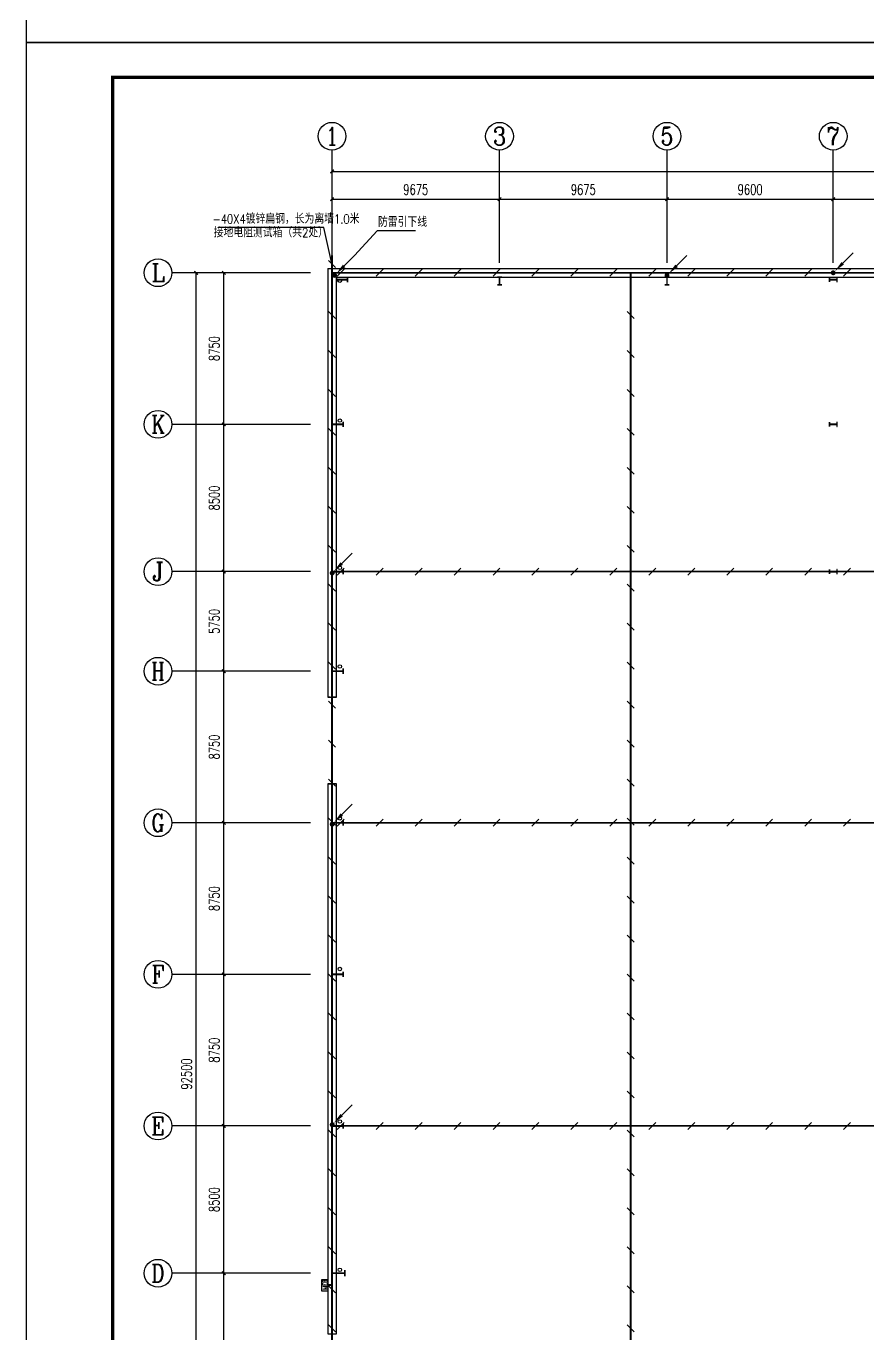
# Model space of a CAD drawing. Extents: x 69728788 to 150676229, y 20327566 to 43663798.
# Drawn here: x 75430225 to 75478841, y 20371829 to 20447316 of the extents above; entities that cross this region are included whole.
import ezdxf
from ezdxf.enums import TextEntityAlignment as Align

# ---------------------------------------------------------------- set-up
doc = ezdxf.new("R2010")
doc.units = 0
doc.header["$LTSCALE"] = 1000
doc.header["$MEASUREMENT"] = 0
doc.linetypes.add('CENTER2', pattern=[1.125, 0.75, -0.125, 0.125, -0.125])
doc.linetypes.add('DASH', pattern=[0.35, 0.25, -0.1])
doc.layers.get('0').update_dxf_attribs({"linetype": 'CONTINUOUS'})
doc.layers.get('DEFPOINTS').update_dxf_attribs({"linetype": 'CONTINUOUS'})
for name, color, linetype in [('AXIS', 3, 'CONTINUOUS'), ('AXIS_TEXT', 7, 'CONTINUOUS'), ('DIM-照明', 3, 'CONTINUOUS'), ('DIM-箱柜', 3, 'CONTINUOUS'), ('EQUIP', 3, 'CONTINUOUS'), ('LWIRE', 4, 'CONTINUOUS'), ('PUB_TITLE', 4, 'CONTINUOUS'), ('SHTLN', 4, 'CONTINUOUS'), ('WALL', 6, 'CONTINUOUS'), ('WINDOW', 4, 'CONTINUOUS'), ('WIRE-接地', 4, 'CONTINUOUS'), ('钢柱', 3, 'CONTINUOUS'), ('雨水管', 4, 'CONTINUOUS')]:
    doc.layers.add(name, color=color, linetype=linetype)
doc.styles.add('_TCH_AXIS', font='COMPLEX', dxfattribs={"bigfont": 'GBCBIG'})
doc.styles.add('_TCH_DIM_T3', font='SIMPLEX', dxfattribs={"width": 0.705882, "bigfont": 'GBCBIG'})
doc.styles.add('_TEL_DIM', font='SIMPLEX', dxfattribs={"width": 0.8, "height": 3.5, "bigfont": 'HZTXT'})
doc.styles.add('COMPLEX', font='COMPLEX')
doc.dimstyles.new('_TCH_ARCH&&200', dxfattribs={"dimtxt": 595, "dimasz": 200, "dimexe": 500, "dimexo": 600, "dimgap": 252.5, "dimtad": 1, "dimdec": 0, "dimzin": 0, "dimdsep": 46, "dimtxsty": '_TCH_DIM_T3', "dimblk": 'ARCHTICK', "dimcen": 0.09, "dimclrt": 7, "dimazin": 2, "dimtfac": 1, "dimtdec": 0, "dimtix": 1, "dimtmove": 2, "dimatfit": 3, "dimfxl": 1, "dimtolj": 1, "dimtzin": 0, "dimarcsym": 0})

# ---------------------------------------------------------------- blocks, each defined once
blk = doc.blocks.new('ysg')
at = {"layer": '雨水管'}
for centre in [(75237277, 20670219), (75237277, 20662147), (75237277, 20653650), (75237277, 20647950), (75237277, 20639188), (75237277, 20630492), (75237277, 20621690), (75237277, 20613125)]:
    blk.add_circle(centre, 100, dxfattribs=at)
blk = doc.blocks.new('$TelecSys$00000008')
blk.add_line((0.4, 0.4), (-0.4, -0.4))
blk = doc.blocks.new('$TelecSys$00000078')
for p, q in [((1.15, 1.15), (0.55, 0.55)), ((0.104, 0.104), (0.104, 0.104)), ((-0.104, -0.104), (-0.104, -0.104))]:
    blk.add_line(p, q)
at = {"const_width": 0.142}
blk.add_lwpolyline([(-0.071, 0, 1), (0.071, 0, 1)], format="xyb", close=True, dxfattribs=at)
blk.add_solid([(0.62, 0.48), (0.48, 0.62), (0.1, 0.1)])
at = {"width": 0.8, "flags": 9}
blk.add_attdef('A', (0, 0), '', height=0.00002, dxfattribs=at)
blk = doc.blocks.new('_ArchTick')
at = {"color": 0, "linetype": 'ByBlock', "const_width": 0.4}
blk.add_lwpolyline([(-0.5, -0.5), (0.5, 0.5)], dxfattribs=at)
blk = doc.blocks.new('*D138')
at = {"layer": 'AXIS', "color": 0, "lineweight": -2, "transparency": 16777216}
for p, q in [((75446041, 20375329), (75441141, 20375329)), ((75441641, 20363329), (75441641, 20375329)), ((75446041, 20363329), (75441141, 20363329))]:
    blk.add_line(p, q, dxfattribs=at)
at = {"layer": 'DEFPOINTS', "color": 0, "transparency": 16777216}
for p in [(75441641, 20375329), (75446641, 20375329), (75446641, 20363329)]:
    blk.add_point(p, dxfattribs=at)
at = {"layer": 'AXIS', "color": 0, "lineweight": -2, "transparency": 16777216, "xscale": 200, "yscale": 200, "zscale": 200}
for p, rotation in [((75441641, 20375329), 90), ((75441641, 20363329), 270)]:
    blk.add_blockref('_ArchTick', p, dxfattribs=dict(at, rotation=rotation))
at = {"layer": 'AXIS', "color": 7, "transparency": 16777216, "insert": (75441091, 20369329), "char_height": 595, "attachment_point": 5, "rotation": 90, "style": '_TCH_DIM_T3'}
blk.add_mtext('\\A1;12000', dxfattribs=at)
blk = doc.blocks.new('*D139')
at = {"layer": 'AXIS', "color": 0, "lineweight": -2, "transparency": 16777216}
for p, q in [((75446041, 20383829), (75441141, 20383829)), ((75441641, 20375329), (75441641, 20383829)), ((75446041, 20375329), (75441141, 20375329))]:
    blk.add_line(p, q, dxfattribs=at)
at = {"layer": 'DEFPOINTS', "color": 0, "transparency": 16777216}
for p in [(75441641, 20383829), (75446641, 20383829), (75446641, 20375329)]:
    blk.add_point(p, dxfattribs=at)
at = {"layer": 'AXIS', "color": 0, "lineweight": -2, "transparency": 16777216, "xscale": 200, "yscale": 200, "zscale": 200}
for p, rotation in [((75441641, 20383829), 90), ((75441641, 20375329), 270)]:
    blk.add_blockref('_ArchTick', p, dxfattribs=dict(at, rotation=rotation))
at = {"layer": 'AXIS', "color": 7, "transparency": 16777216, "insert": (75441091, 20379579), "char_height": 595, "attachment_point": 5, "rotation": 90, "style": '_TCH_DIM_T3'}
blk.add_mtext('\\A1;8500', dxfattribs=at)
blk = doc.blocks.new('*D140')
at = {"layer": 'AXIS', "color": 0, "lineweight": -2, "transparency": 16777216}
for p, q in [((75446041, 20392579), (75441141, 20392579)), ((75441641, 20383829), (75441641, 20392579)), ((75446041, 20383829), (75441141, 20383829))]:
    blk.add_line(p, q, dxfattribs=at)
at = {"layer": 'DEFPOINTS', "color": 0, "transparency": 16777216}
for p in [(75441641, 20392579), (75446641, 20392579), (75446641, 20383829)]:
    blk.add_point(p, dxfattribs=at)
at = {"layer": 'AXIS', "color": 0, "lineweight": -2, "transparency": 16777216, "xscale": 200, "yscale": 200, "zscale": 200}
for p, rotation in [((75441641, 20392579), 90), ((75441641, 20383829), 270)]:
    blk.add_blockref('_ArchTick', p, dxfattribs=dict(at, rotation=rotation))
at = {"layer": 'AXIS', "color": 7, "transparency": 16777216, "insert": (75441091, 20388204), "char_height": 595, "attachment_point": 5, "rotation": 90, "style": '_TCH_DIM_T3'}
blk.add_mtext('\\A1;8750', dxfattribs=at)
blk = doc.blocks.new('*D141')
at = {"layer": 'AXIS', "color": 0, "lineweight": -2, "transparency": 16777216}
for p, q in [((75446041, 20401329), (75441141, 20401329)), ((75441641, 20392579), (75441641, 20401329)), ((75446041, 20392579), (75441141, 20392579))]:
    blk.add_line(p, q, dxfattribs=at)
at = {"layer": 'DEFPOINTS', "color": 0, "transparency": 16777216}
for p in [(75441641, 20401329), (75446641, 20401329), (75446641, 20392579)]:
    blk.add_point(p, dxfattribs=at)
at = {"layer": 'AXIS', "color": 0, "lineweight": -2, "transparency": 16777216, "xscale": 200, "yscale": 200, "zscale": 200}
for p, rotation in [((75441641, 20401329), 90), ((75441641, 20392579), 270)]:
    blk.add_blockref('_ArchTick', p, dxfattribs=dict(at, rotation=rotation))
at = {"layer": 'AXIS', "color": 7, "transparency": 16777216, "insert": (75441091, 20396954), "char_height": 595, "attachment_point": 5, "rotation": 90, "style": '_TCH_DIM_T3'}
blk.add_mtext('\\A1;8750', dxfattribs=at)
blk = doc.blocks.new('*D142')
at = {"layer": 'AXIS', "color": 0, "lineweight": -2, "transparency": 16777216}
for p, q in [((75446041, 20410079), (75441141, 20410079)), ((75441641, 20401329), (75441641, 20410079)), ((75446041, 20401329), (75441141, 20401329))]:
    blk.add_line(p, q, dxfattribs=at)
at = {"layer": 'DEFPOINTS', "color": 0, "transparency": 16777216}
for p in [(75441641, 20410079), (75446641, 20410079), (75446641, 20401329)]:
    blk.add_point(p, dxfattribs=at)
at = {"layer": 'AXIS', "color": 0, "lineweight": -2, "transparency": 16777216, "xscale": 200, "yscale": 200, "zscale": 200}
for p, rotation in [((75441641, 20410079), 90), ((75441641, 20401329), 270)]:
    blk.add_blockref('_ArchTick', p, dxfattribs=dict(at, rotation=rotation))
at = {"layer": 'AXIS', "color": 7, "transparency": 16777216, "insert": (75441091, 20405704), "char_height": 595, "attachment_point": 5, "rotation": 90, "style": '_TCH_DIM_T3'}
blk.add_mtext('\\A1;8750', dxfattribs=at)
blk = doc.blocks.new('*D143')
at = {"layer": 'AXIS', "color": 0, "lineweight": -2, "transparency": 16777216}
for p, q in [((75446041, 20415829), (75441141, 20415829)), ((75441641, 20410079), (75441641, 20415829)), ((75446041, 20410079), (75441141, 20410079))]:
    blk.add_line(p, q, dxfattribs=at)
at = {"layer": 'DEFPOINTS', "color": 0, "transparency": 16777216}
for p in [(75441641, 20415829), (75446641, 20415829), (75446641, 20410079)]:
    blk.add_point(p, dxfattribs=at)
at = {"layer": 'AXIS', "color": 0, "lineweight": -2, "transparency": 16777216, "xscale": 200, "yscale": 200, "zscale": 200}
for p, rotation in [((75441641, 20415829), 90), ((75441641, 20410079), 270)]:
    blk.add_blockref('_ArchTick', p, dxfattribs=dict(at, rotation=rotation))
at = {"layer": 'AXIS', "color": 7, "transparency": 16777216, "insert": (75441091, 20412954), "char_height": 595, "attachment_point": 5, "rotation": 90, "style": '_TCH_DIM_T3'}
blk.add_mtext('\\A1;5750', dxfattribs=at)
blk = doc.blocks.new('*D144')
at = {"layer": 'AXIS', "color": 0, "lineweight": -2, "transparency": 16777216}
for p, q in [((75446041, 20424329), (75441141, 20424329)), ((75441641, 20415829), (75441641, 20424329)), ((75446041, 20415829), (75441141, 20415829))]:
    blk.add_line(p, q, dxfattribs=at)
at = {"layer": 'DEFPOINTS', "color": 0, "transparency": 16777216}
for p in [(75441641, 20424329), (75446641, 20424329), (75446641, 20415829)]:
    blk.add_point(p, dxfattribs=at)
at = {"layer": 'AXIS', "color": 0, "lineweight": -2, "transparency": 16777216, "xscale": 200, "yscale": 200, "zscale": 200}
for p, rotation in [((75441641, 20424329), 90), ((75441641, 20415829), 270)]:
    blk.add_blockref('_ArchTick', p, dxfattribs=dict(at, rotation=rotation))
at = {"layer": 'AXIS', "color": 7, "transparency": 16777216, "insert": (75441091, 20420079), "char_height": 595, "attachment_point": 5, "rotation": 90, "style": '_TCH_DIM_T3'}
blk.add_mtext('\\A1;8500', dxfattribs=at)
blk = doc.blocks.new('*D145')
at = {"layer": 'AXIS', "color": 0, "lineweight": -2, "transparency": 16777216}
for p, q in [((75446041, 20433079), (75441141, 20433079)), ((75441641, 20424329), (75441641, 20433079)), ((75446041, 20424329), (75441141, 20424329))]:
    blk.add_line(p, q, dxfattribs=at)
at = {"layer": 'DEFPOINTS', "color": 0, "transparency": 16777216}
for p in [(75441641, 20433079), (75446641, 20433079), (75446641, 20424329)]:
    blk.add_point(p, dxfattribs=at)
at = {"layer": 'AXIS', "color": 0, "lineweight": -2, "transparency": 16777216, "xscale": 200, "yscale": 200, "zscale": 200}
for p, rotation in [((75441641, 20433079), 90), ((75441641, 20424329), 270)]:
    blk.add_blockref('_ArchTick', p, dxfattribs=dict(at, rotation=rotation))
at = {"layer": 'AXIS', "color": 7, "transparency": 16777216, "insert": (75441091, 20428704), "char_height": 595, "attachment_point": 5, "rotation": 90, "style": '_TCH_DIM_T3'}
blk.add_mtext('\\A1;8750', dxfattribs=at)
blk = doc.blocks.new('*D146')
at = {"layer": 'AXIS', "color": 0, "lineweight": -2, "transparency": 16777216}
for p, q in [((75446041, 20433079), (75439541, 20433079)), ((75440041, 20340579), (75440041, 20433079)), ((75446041, 20340579), (75439541, 20340579))]:
    blk.add_line(p, q, dxfattribs=at)
at = {"layer": 'DEFPOINTS', "color": 0, "transparency": 16777216}
for p in [(75440041, 20433079), (75446641, 20433079), (75446641, 20340579)]:
    blk.add_point(p, dxfattribs=at)
at = {"layer": 'AXIS', "color": 0, "lineweight": -2, "transparency": 16777216, "xscale": 200, "yscale": 200, "zscale": 200}
for p, rotation in [((75440041, 20433079), 90), ((75440041, 20340579), 270)]:
    blk.add_blockref('_ArchTick', p, dxfattribs=dict(at, rotation=rotation))
at = {"layer": 'AXIS', "color": 7, "transparency": 16777216, "insert": (75439491, 20386829), "char_height": 595, "attachment_point": 5, "rotation": 90, "style": '_TCH_DIM_T3'}
blk.add_mtext('\\A1;92500', dxfattribs=at)
blk = doc.blocks.new('*D147')
at = {"layer": 'AXIS', "color": 0, "lineweight": -2, "transparency": 16777216}
for p, q in [((75447891, 20434429), (75447891, 20437829)), ((75447891, 20437329), (75457566, 20437329)), ((75457566, 20434429), (75457566, 20437829))]:
    blk.add_line(p, q, dxfattribs=at)
at = {"layer": 'DEFPOINTS', "color": 0, "transparency": 16777216}
for p in [(75457566, 20437329), (75447891, 20433829), (75457566, 20433829)]:
    blk.add_point(p, dxfattribs=at)
at = {"layer": 'AXIS', "color": 0, "lineweight": -2, "transparency": 16777216, "xscale": 200, "yscale": 200, "zscale": 200, "rotation": 180}
blk.add_blockref('_ArchTick', (75447891, 20437329), dxfattribs=at)
at = {"layer": 'AXIS', "color": 0, "lineweight": -2, "transparency": 16777216, "xscale": 200, "yscale": 200, "zscale": 200}
blk.add_blockref('_ArchTick', (75457566, 20437329), dxfattribs=at)
at = {"layer": 'AXIS', "color": 7, "transparency": 16777216, "insert": (75452729, 20437879), "char_height": 595, "attachment_point": 5, "style": '_TCH_DIM_T3'}
blk.add_mtext('\\A1;9675', dxfattribs=at)
blk = doc.blocks.new('*D148')
at = {"layer": 'AXIS', "color": 0, "lineweight": -2, "transparency": 16777216}
for p, q in [((75457566, 20434429), (75457566, 20437829)), ((75457566, 20437329), (75467241, 20437329)), ((75467241, 20434429), (75467241, 20437829))]:
    blk.add_line(p, q, dxfattribs=at)
at = {"layer": 'DEFPOINTS', "color": 0, "transparency": 16777216}
for p in [(75467241, 20437329), (75457566, 20433829), (75467241, 20433829)]:
    blk.add_point(p, dxfattribs=at)
at = {"layer": 'AXIS', "color": 0, "lineweight": -2, "transparency": 16777216, "xscale": 200, "yscale": 200, "zscale": 200, "rotation": 180}
blk.add_blockref('_ArchTick', (75457566, 20437329), dxfattribs=at)
at = {"layer": 'AXIS', "color": 0, "lineweight": -2, "transparency": 16777216, "xscale": 200, "yscale": 200, "zscale": 200}
blk.add_blockref('_ArchTick', (75467241, 20437329), dxfattribs=at)
at = {"layer": 'AXIS', "color": 7, "transparency": 16777216, "insert": (75462404, 20437879), "char_height": 595, "attachment_point": 5, "style": '_TCH_DIM_T3'}
blk.add_mtext('\\A1;9675', dxfattribs=at)
blk = doc.blocks.new('*D149')
at = {"layer": 'AXIS', "color": 0, "lineweight": -2, "transparency": 16777216}
for p, q in [((75467241, 20434429), (75467241, 20437829)), ((75467241, 20437329), (75476841, 20437329)), ((75476841, 20434429), (75476841, 20437829))]:
    blk.add_line(p, q, dxfattribs=at)
at = {"layer": 'DEFPOINTS', "color": 0, "transparency": 16777216}
for p in [(75476841, 20437329), (75467241, 20433829), (75476841, 20433829)]:
    blk.add_point(p, dxfattribs=at)
at = {"layer": 'AXIS', "color": 0, "lineweight": -2, "transparency": 16777216, "xscale": 200, "yscale": 200, "zscale": 200, "rotation": 180}
blk.add_blockref('_ArchTick', (75467241, 20437329), dxfattribs=at)
at = {"layer": 'AXIS', "color": 0, "lineweight": -2, "transparency": 16777216, "xscale": 200, "yscale": 200, "zscale": 200}
blk.add_blockref('_ArchTick', (75476841, 20437329), dxfattribs=at)
at = {"layer": 'AXIS', "color": 7, "transparency": 16777216, "insert": (75472041, 20437879), "char_height": 595, "attachment_point": 5, "style": '_TCH_DIM_T3'}
blk.add_mtext('\\A1;9600', dxfattribs=at)
blk = doc.blocks.new('*D150')
at = {"layer": 'AXIS', "color": 0, "lineweight": -2, "transparency": 16777216}
for p, q in [((75476841, 20434429), (75476841, 20437829)), ((75476841, 20437329), (75490541, 20437329)), ((75490541, 20434429), (75490541, 20437829))]:
    blk.add_line(p, q, dxfattribs=at)
at = {"layer": 'DEFPOINTS', "color": 0, "transparency": 16777216}
for p in [(75490541, 20437329), (75476841, 20433829), (75490541, 20433829)]:
    blk.add_point(p, dxfattribs=at)
at = {"layer": 'AXIS', "color": 0, "lineweight": -2, "transparency": 16777216, "xscale": 200, "yscale": 200, "zscale": 200, "rotation": 180}
blk.add_blockref('_ArchTick', (75476841, 20437329), dxfattribs=at)
at = {"layer": 'AXIS', "color": 0, "lineweight": -2, "transparency": 16777216, "xscale": 200, "yscale": 200, "zscale": 200}
blk.add_blockref('_ArchTick', (75490541, 20437329), dxfattribs=at)
at = {"layer": 'AXIS', "color": 7, "transparency": 16777216, "insert": (75483691, 20437879), "char_height": 595, "attachment_point": 5, "style": '_TCH_DIM_T3'}
blk.add_mtext('\\A1;13700', dxfattribs=at)
blk = doc.blocks.new('*D159')
at = {"layer": 'AXIS', "color": 0, "lineweight": -2, "transparency": 16777216}
for p, q in [((75447891, 20434429), (75447891, 20439429)), ((75447891, 20438929), (75553991, 20438929)), ((75553991, 20434429), (75553991, 20439429))]:
    blk.add_line(p, q, dxfattribs=at)
at = {"layer": 'DEFPOINTS', "color": 0, "transparency": 16777216}
for p in [(75553991, 20438929), (75447891, 20433829), (75553991, 20433829)]:
    blk.add_point(p, dxfattribs=at)
at = {"layer": 'AXIS', "color": 0, "lineweight": -2, "transparency": 16777216, "xscale": 200, "yscale": 200, "zscale": 200, "rotation": 180}
blk.add_blockref('_ArchTick', (75447891, 20438929), dxfattribs=at)
at = {"layer": 'AXIS', "color": 0, "lineweight": -2, "transparency": 16777216, "xscale": 200, "yscale": 200, "zscale": 200}
blk.add_blockref('_ArchTick', (75553991, 20438929), dxfattribs=at)
at = {"layer": 'AXIS', "color": 7, "transparency": 16777216, "insert": (75500941, 20439479), "char_height": 595, "attachment_point": 5, "style": '_TCH_DIM_T3'}
blk.add_mtext('\\A1;106100', dxfattribs=at)
blk = doc.blocks.new('_AXISO')
blk.add_circle((0, 0), 0.5)
at = {"layer": 'AXIS_TEXT', "style": 'COMPLEX', "width": 1.041667}
blk.add_attdef('A', text='', height=0.56, dxfattribs=at).set_placement((-0.25, -0.28), (0.25, -0.28), align=Align.FIT)

msp = doc.modelspace()

# ---------------------------------------------------------------- linework, layer by layer
at = {"layer": 'AXIS'}
for p, q in [((75447891.2, 20433662.3), (75447891.2, 20440162.3)), ((75457566.2, 20433662.3), (75457566.2, 20440162.3)), ((75467241.2, 20433662.3), (75467241.2, 20440162.3)), ((75476840.8, 20433662.3), (75476840.8, 20440162.3)), ((75446641.2, 20433079.3), (75438641.2, 20433079.3)), ((75446641.2, 20424329.3), (75438641.2, 20424329.3)), ((75446641.2, 20415829.3), (75438641.2, 20415829.3)), ((75446641.2, 20410079.3), (75438641.2, 20410079.3)), ((75446641.2, 20401329.3), (75438641.2, 20401329.3)), ((75446641.2, 20392579.3), (75438641.2, 20392579.3)), ((75446641.2, 20383829.3), (75438641.2, 20383829.3)), ((75446641.2, 20375329.3), (75438641.2, 20375329.3))]:
    msp.add_line(p, q, dxfattribs=at)
at = {"layer": 'DIM-照明'}
for p, q in [((75447880.3, 20433615.5), (75447421.2, 20435694.5)), ((75449190.2, 20434079.3), (75450497.2, 20435509.8)), ((75452716.3, 20435509.8), (75450497.2, 20435509.8))]:
    msp.add_line(p, q, dxfattribs=at)
at = {"layer": 'DIM-箱柜', "color": 7}
msp.add_line((75447421.2, 20435694.5), (75441322.4, 20435694.5), dxfattribs=at)
at = {"layer": 'EQUIP', "ltscale": 1200}
msp.add_lwpolyline([(75447309.5, 20374302), (75447309.5, 20374975.4), (75447641.2, 20374975.4), (75447641.2, 20374302)], close=True, dxfattribs=at)
at = {"layer": 'PUB_TITLE'}
for points in [[(75430225.1, 20446366.1), (75598425.1, 20446366.1), (75598425.1, 20565166.1), (75430225.1, 20565166.1)], [(75430225.1, 20327566.1), (75598425.1, 20327566.1), (75598425.1, 20446366.1), (75430225.1, 20446366.1)]]:
    msp.add_lwpolyline(points, close=True, dxfattribs=at)
at = {"layer": 'PUB_TITLE', "const_width": 200}
msp.add_lwpolyline([(75435225.1, 20329566.1), (75596425.1, 20329566.1), (75596425.1, 20444366.1), (75435225.1, 20444366.1)], close=True, dxfattribs=at)
at = {"layer": 'WALL'}
for p, q in [((75447641.2, 20433329.3), (75447641.2, 20408579.3)), ((75447641.2, 20433329.3), (75521141.2, 20433329.3)), ((75448141.2, 20408579.3), (75448141.2, 20432829.3)), ((75448141.2, 20432829.3), (75520641.2, 20432829.3)), ((75447641.2, 20408579.3), (75448141.2, 20408579.3)), ((75448141.2, 20403579.3), (75447641.2, 20403579.3)), ((75447641.2, 20403579.3), (75447641.2, 20371829.3)), ((75448141.2, 20371829.3), (75448141.2, 20403579.3)), ((75447641.2, 20371829.3), (75448141.2, 20371829.3))]:
    msp.add_line(p, q, dxfattribs=at)
at = {"layer": 'WINDOW', "linetype": 'DASH'}
for p, q in [((75448141.2, 20408579.3), (75447641.2, 20408579.3)), ((75447641.2, 20403579.3), (75448141.2, 20403579.3))]:
    msp.add_line(p, q, dxfattribs=at)
at = {"layer": 'WIRE-接地', "linetype": 'CENTER2', "const_width": 100}
for points in [[(75447891.2, 20433079.3), (75447891.2, 20434079.3)], [(75447891.2, 20433079.3), (75447891.2, 20340463), (75554109.9, 20340463), (75554109.9, 20375634.9), (75520891.2, 20375634.9), (75520891.2, 20433079.3), (75447891.2, 20433079.3)], [(75465141.2, 20340463), (75465141.2, 20433079.3)], [(75520891.2, 20415829.3), (75447891.2, 20415829.3)], [(75447891.2, 20401333.3), (75520891.2, 20401329.3)], [(75520891.2, 20383829.3), (75447891.2, 20383829.3)], [(75447639.9, 20374647.4), (75447891.2, 20374647.4)]]:
    msp.add_lwpolyline(points, dxfattribs=at)
at = {"layer": '钢柱'}
for points in [[(75448141.2, 20432829.3), (75448141.2, 20432529.3), (75448153.2, 20432529.3), (75448153.2, 20432675.3), (75448779.2, 20432675.3), (75448779.2, 20432529.3), (75448791.2, 20432529.3), (75448791.2, 20432829.3), (75448779.2, 20432829.3), (75448779.2, 20432683.3), (75448153.2, 20432683.3), (75448153.2, 20432829.3)], [(75457441.2, 20432379.3), (75457691.2, 20432379.3), (75457691.2, 20432391.3), (75457570.2, 20432391.3), (75457570.2, 20432817.3), (75457691.2, 20432817.3), (75457691.2, 20432829.3), (75457441.2, 20432829.3), (75457441.2, 20432817.3), (75457562.2, 20432817.3), (75457562.2, 20432391.3), (75457441.2, 20432391.3)], [(75467116.2, 20432379.3), (75467366.2, 20432379.3), (75467366.2, 20432391.3), (75467245.2, 20432391.3), (75467245.2, 20432817.3), (75467366.2, 20432817.3), (75467366.2, 20432829.3), (75467116.2, 20432829.3), (75467116.2, 20432817.3), (75467237.2, 20432817.3), (75467237.2, 20432391.3), (75467116.2, 20432391.3)], [(75476615.8, 20432804.3), (75476615.8, 20432554.3), (75476625.8, 20432554.3), (75476625.8, 20432675.3), (75477055.8, 20432675.3), (75477055.8, 20432554.3), (75477065.8, 20432554.3), (75477065.8, 20432804.3), (75477055.8, 20432804.3), (75477055.8, 20432683.3), (75476625.8, 20432683.3), (75476625.8, 20432804.3)], [(75447891.2, 20424479.3), (75447891.2, 20424179.3), (75447903.2, 20424179.3), (75447903.2, 20424325.3), (75448529.2, 20424325.3), (75448529.2, 20424179.3), (75448541.2, 20424179.3), (75448541.2, 20424479.3), (75448529.2, 20424479.3), (75448529.2, 20424333.3), (75447903.2, 20424333.3), (75447903.2, 20424479.3)], [(75476615.8, 20424454.3), (75476615.8, 20424204.3), (75476625.8, 20424204.3), (75476625.8, 20424325.3), (75477055.8, 20424325.3), (75477055.8, 20424204.3), (75477065.8, 20424204.3), (75477065.8, 20424454.3), (75477055.8, 20424454.3), (75477055.8, 20424333.3), (75476625.8, 20424333.3), (75476625.8, 20424454.3)], [(75447891.2, 20415979.3), (75447891.2, 20415679.3), (75447903.2, 20415679.3), (75447903.2, 20415825.3), (75448529.2, 20415825.3), (75448529.2, 20415679.3), (75448541.2, 20415679.3), (75448541.2, 20415979.3), (75448529.2, 20415979.3), (75448529.2, 20415833.3), (75447903.2, 20415833.3), (75447903.2, 20415979.3)], [(75476615.8, 20415954.3), (75476615.8, 20415704.3), (75476625.8, 20415704.3), (75476625.8, 20415825.3), (75477055.8, 20415825.3), (75477055.8, 20415704.3), (75477065.8, 20415704.3), (75477065.8, 20415954.3), (75477055.8, 20415954.3), (75477055.8, 20415833.3), (75476625.8, 20415833.3), (75476625.8, 20415954.3)], [(75447891.2, 20410229.3), (75447891.2, 20409929.3), (75447903.2, 20409929.3), (75447903.2, 20410075.3), (75448529.2, 20410075.3), (75448529.2, 20409929.3), (75448541.2, 20409929.3), (75448541.2, 20410229.3), (75448529.2, 20410229.3), (75448529.2, 20410083.3), (75447903.2, 20410083.3), (75447903.2, 20410229.3)], [(75447891.2, 20401479.3), (75447891.2, 20401179.3), (75447903.2, 20401179.3), (75447903.2, 20401325.3), (75448529.2, 20401325.3), (75448529.2, 20401179.3), (75448541.2, 20401179.3), (75448541.2, 20401479.3), (75448529.2, 20401479.3), (75448529.2, 20401333.3), (75447903.2, 20401333.3), (75447903.2, 20401479.3)], [(75447891.2, 20392729.3), (75447891.2, 20392429.3), (75447903.2, 20392429.3), (75447903.2, 20392575.3), (75448529.2, 20392575.3), (75448529.2, 20392429.3), (75448541.2, 20392429.3), (75448541.2, 20392729.3), (75448529.2, 20392729.3), (75448529.2, 20392583.3), (75447903.2, 20392583.3), (75447903.2, 20392729.3)], [(75447891.2, 20383979.3), (75447891.2, 20383679.3), (75447903.2, 20383679.3), (75447903.2, 20383825.3), (75448529.2, 20383825.3), (75448529.2, 20383679.3), (75448541.2, 20383679.3), (75448541.2, 20383979.3), (75448529.2, 20383979.3), (75448529.2, 20383833.3), (75447903.2, 20383833.3), (75447903.2, 20383979.3)], [(75447891.2, 20375504.3), (75447891.2, 20375154.3), (75447905.2, 20375154.3), (75447905.2, 20375324.3), (75448627.2, 20375324.3), (75448627.2, 20375154.3), (75448641.2, 20375154.3), (75448641.2, 20375504.3), (75448627.2, 20375504.3), (75448627.2, 20375334.3), (75447905.2, 20375334.3), (75447905.2, 20375504.3)]]:
    msp.add_lwpolyline(points, close=True, dxfattribs=at)

# ---------------------------------------------------------------- block references
msp.add_blockref('ysg', (211067.7, -237600))
at = {"layer": 'AXIS'}
ref = msp.add_blockref('_AXISO', (75447891.2, 20440962.3), dxfattribs=dict(at, xscale=1600, yscale=1600, zscale=1600))
ref.add_attrib('A', '1', dxfattribs={"layer": 'AXIS_TEXT', "height": 1029, "style": '_TCH_AXIS', "width": 1.726397}).set_placement((75447510.5, 20440447.8), (75448271.8, 20440447.8), align=Align.FIT)
ref = msp.add_blockref('_AXISO', (75457566.2, 20440962.3), dxfattribs=dict(at, xscale=1600, yscale=1600, zscale=1600))
ref.add_attrib('A', '3', dxfattribs={"layer": 'AXIS_TEXT', "height": 1033.1, "style": '_TCH_AXIS', "width": 1.097143}).set_placement((75457188.3, 20440445.7), (75457944, 20440445.7), align=Align.FIT)
ref = msp.add_blockref('_AXISO', (75467241.2, 20440962.3), dxfattribs=dict(at, xscale=1600, yscale=1600, zscale=1600))
ref.add_attrib('A', '5', dxfattribs={"layer": 'AXIS_TEXT', "height": 1029, "style": '_TCH_AXIS', "width": 1.109827}).set_placement((75466860.5, 20440447.8), (75467621.8, 20440447.8), align=Align.FIT)
ref = msp.add_blockref('_AXISO', (75476840.8, 20440962.3), dxfattribs=dict(at, xscale=1600, yscale=1600, zscale=1600))
ref.add_attrib('A', '7', dxfattribs={"layer": 'AXIS_TEXT', "height": 1029, "style": '_TCH_AXIS', "width": 1.109827}).set_placement((75476460.1, 20440447.8), (75477221.4, 20440447.8), align=Align.FIT)
ref = msp.add_blockref('_AXISO', (75437841.2, 20433079.3), dxfattribs=dict(at, xscale=1600, yscale=1600, zscale=1600))
ref.add_attrib('A', 'L', dxfattribs={"layer": 'AXIS_TEXT', "height": 1024.7, "style": '_TCH_AXIS', "width": 1.047953}).set_placement((75437457.6, 20432566.9), (75438224.7, 20432566.9), align=Align.FIT)
ref = msp.add_blockref('_AXISO', (75437841.2, 20424329.3), dxfattribs=dict(at, xscale=1600, yscale=1600, zscale=1600))
ref.add_attrib('A', 'K', dxfattribs={"layer": 'AXIS_TEXT', "height": 1024.7, "style": '_TCH_AXIS', "width": 0.827331}).set_placement((75437457.6, 20423816.9), (75438224.7, 20423816.9), align=Align.FIT)
ref = msp.add_blockref('_AXISO', (75437841.2, 20415829.3), dxfattribs=dict(at, xscale=1600, yscale=1600, zscale=1600))
ref.add_attrib('A', 'J', dxfattribs={"layer": 'AXIS_TEXT', "height": 1082.7, "style": '_TCH_AXIS', "width": 1.203762}).set_placement((75437499.8, 20415287.9), (75438182.5, 20415287.9), align=Align.FIT)
ref = msp.add_blockref('_AXISO', (75437841.2, 20410079.3), dxfattribs=dict(at, xscale=1600, yscale=1600, zscale=1600))
ref.add_attrib('A', 'H', dxfattribs={"layer": 'AXIS_TEXT', "height": 1024.7, "style": '_TCH_AXIS', "width": 0.785965}).set_placement((75437457.6, 20409566.9), (75438224.7, 20409566.9), align=Align.FIT)
ref = msp.add_blockref('_AXISO', (75437841.2, 20401329.3), dxfattribs=dict(at, xscale=1600, yscale=1600, zscale=1600))
ref.add_attrib('A', 'G', dxfattribs={"layer": 'AXIS_TEXT', "height": 1033.1, "style": '_TCH_AXIS', "width": 0.853333}).set_placement((75437463.3, 20400812.7), (75438219, 20400812.7), align=Align.FIT)
ref = msp.add_blockref('_AXISO', (75437841.2, 20392579.3), dxfattribs=dict(at, xscale=1600, yscale=1600, zscale=1600))
ref.add_attrib('A', 'F', dxfattribs={"layer": 'AXIS_TEXT', "height": 1024.7, "style": '_TCH_AXIS', "width": 0.982456}).set_placement((75437457.6, 20392066.9), (75438224.7, 20392066.9), align=Align.FIT)
ref = msp.add_blockref('_AXISO', (75437841.2, 20383829.3), dxfattribs=dict(at, xscale=1600, yscale=1600, zscale=1600))
ref.add_attrib('A', 'E', dxfattribs={"layer": 'AXIS_TEXT', "height": 1024.7, "style": '_TCH_AXIS', "width": 0.982456}).set_placement((75437457.6, 20383316.9), (75438224.7, 20383316.9), align=Align.FIT)
ref = msp.add_blockref('_AXISO', (75437841.2, 20375329.3), dxfattribs=dict(at, xscale=1600, yscale=1600, zscale=1600))
ref.add_attrib('A', 'D', dxfattribs={"layer": 'AXIS_TEXT', "height": 1024.7, "style": '_TCH_AXIS', "width": 0.924665}).set_placement((75437457.6, 20374816.9), (75438224.7, 20374816.9), align=Align.FIT)
at = {"layer": 'LWIRE', "xscale": 1000, "yscale": 1000, "zscale": 1000}
for p in [(75448040.2, 20432929.3), (75467241.2, 20432929.3), (75476840.8, 20433079.3), (75447903.2, 20415752.3), (75447903.2, 20401252.3), (75447903.2, 20383906.3)]:
    msp.add_blockref('$TelecSys$00000078', p, dxfattribs=at)
at = {"layer": 'SHTLN'}
for p, xscale, yscale, zscale, rotation in [((75447891.2, 20433579.3), 500, 500, 500, 90), ((75448391.2, 20433079.3), 500, 500, 500, 180.0000000000292), ((75450641.2, 20433079.3), 500, 500, 500, 180.0000000000292), ((75452891.2, 20433079.3), 500, 500, 500, 180.0000000000292), ((75455141.2, 20433079.3), 500, 500, 500, 180.0000000000292), ((75457391.2, 20433079.3), 500, 500, 500, 180.0000000000292), ((75459641.2, 20433079.3), 500, 500, 500, 180.0000000000292), ((75461891.2, 20433079.3), 500, 500, 500, 180.0000000000292), ((75464141.2, 20433079.3), 500, 500, 500, 180.0000000000292), ((75466391.2, 20433079.3), 500, 500, 500, 180.0000000000292), ((75468641.2, 20433079.3), 500, 500, 500, 180.0000000000292), ((75470891.2, 20433079.3), 500, 500, 500, 180.0000000000292), ((75473141.2, 20433079.3), 500, 500, 500, 180.0000000000292), ((75475391.2, 20433079.3), 500, 500, 500, 180.0000000000292), ((75477641.2, 20433079.3), 500, 500, 500, 180.0000000000292), ((75447891.2, 20430646.2), 500, 500, 500, 270.0000000000276), ((75465141.2, 20430646.2), 500, 500, 500, 90), ((75447891.2, 20428396.2), 500, 500, 500, 270.0000000000276), ((75465141.2, 20428396.2), 500, 500, 500, 90), ((75447891.2, 20426146.2), 500, 500, 500, 270.0000000000276), ((75465141.2, 20426146.2), 500, 500, 500, 90), ((75447891.2, 20423896.2), 500, 500, 500, 270.0000000000276), ((75465141.2, 20423896.2), 500, 500, 500, 90), ((75447891.2, 20421646.2), 500, 500, 500, 270.0000000000276), ((75465141.2, 20421646.2), 500, 500, 500, 90), ((75447891.2, 20419396.2), 500, 500, 500, 270.0000000000276), ((75465141.2, 20419396.2), 500, 500, 500, 90), ((75447891.2, 20417146.2), 500, 500, 500, 270.0000000000276), ((75465141.2, 20417146.2), 500, 500, 500, 90), ((75448391.2, 20415829.3), 500, 500, 500, 180.0000000000292), ((75450641.2, 20415829.3), 500, 500, 500, 180.0000000000292), ((75452891.2, 20415829.3), 500, 500, 500, 180.0000000000292), ((75455141.2, 20415829.3), 500, 500, 500, 180.0000000000292), ((75457391.2, 20415829.3), 500, 500, 500, 180.0000000000292), ((75459641.2, 20415829.3), 500, 500, 500, 180.0000000000292), ((75461891.2, 20415829.3), 500, 500, 500, 180.0000000000292), ((75464141.2, 20415829.3), 500, 500, 500, 180.0000000000292), ((75466391.2, 20415829.3), 500, 500, 500, 180.0000000000292), ((75468641.2, 20415829.3), 500, 500, 500, 180.0000000000292), ((75470891.2, 20415829.3), 500, 500, 500, 180.0000000000292), ((75473141.2, 20415829.3), 500, 500, 500, 180.0000000000292), ((75475391.2, 20415829.3), 500, 500, 500, 180.0000000000292), ((75477641.2, 20415829.3), 500, 500, 500, 180.0000000000292), ((75447891.2, 20414896.2), 500, 500, 500, 270.0000000000276), ((75465141.2, 20414896.2), 500, 500, 500, 90), ((75447891.2, 20412646.2), 500, 500, 500, 270.0000000000276), ((75465141.2, 20412646.2), 500, 500, 500, 90), ((75447891.2, 20410396.2), 500, 500, 500, 270.0000000000276), ((75465141.2, 20410396.2), 500, 500, 500, 90), ((75447891.2, 20408146.2), 500, 500, 500, 270.0000000000276), ((75465141.2, 20408146.2), 500, 500, 500, 90), ((75447891.2, 20405896.2), 500, 500, 500, 270.0000000000276), ((75465141.2, 20405896.2), 500, 500, 500, 90), ((75447891.2, 20403646.2), 500, 500, 500, 270.0000000000276), ((75465141.2, 20403646.2), 500, 500, 500, 90), ((75447891.2, 20401396.2), 500, 500, 500, 270.0000000000276), ((75448391.2, 20401333.3), 500.0000000000001, 500.0000000000001, 500.0000000000001, 359.9968605052353), ((75450641.2, 20401333.2), 500.0000000000001, 500.0000000000001, 500.0000000000001, 359.9968605052353), ((75452891.2, 20401333), 500.0000000000001, 500.0000000000001, 500.0000000000001, 359.9968605052353), ((75455141.2, 20401332.9), 500.0000000000001, 500.0000000000001, 500.0000000000001, 359.9968605052353), ((75457391.2, 20401332.8), 500.0000000000001, 500.0000000000001, 500.0000000000001, 359.9968605052353), ((75459641.2, 20401332.7), 500.0000000000001, 500.0000000000001, 500.0000000000001, 359.9968605052353), ((75461891.2, 20401332.5), 500.0000000000001, 500.0000000000001, 500.0000000000001, 359.9968605052353), ((75464141.2, 20401332.4), 500.0000000000001, 500.0000000000001, 500.0000000000001, 359.9968605052353), ((75465141.2, 20401396.2), 500, 500, 500, 90), ((75466391.2, 20401332.3), 500.0000000000001, 500.0000000000001, 500.0000000000001, 359.9968605052353), ((75468641.2, 20401332.2), 500.0000000000001, 500.0000000000001, 500.0000000000001, 359.9968605052353), ((75470891.2, 20401332), 500.0000000000001, 500.0000000000001, 500.0000000000001, 359.9968605052353), ((75473141.2, 20401331.9), 500.0000000000001, 500.0000000000001, 500.0000000000001, 359.9968605052353), ((75475391.2, 20401331.8), 500.0000000000001, 500.0000000000001, 500.0000000000001, 359.9968605052353), ((75477641.2, 20401331.7), 500.0000000000001, 500.0000000000001, 500.0000000000001, 359.9968605052353), ((75447891.2, 20399146.2), 500, 500, 500, 270.0000000000276), ((75465141.2, 20399146.2), 500, 500, 500, 90), ((75447891.2, 20396896.2), 500, 500, 500, 270.0000000000276), ((75465141.2, 20396896.2), 500, 500, 500, 90), ((75447891.2, 20394646.2), 500, 500, 500, 270.0000000000276), ((75465141.2, 20394646.2), 500, 500, 500, 90), ((75447891.2, 20392396.2), 500, 500, 500, 270.0000000000276), ((75465141.2, 20392396.2), 500, 500, 500, 90), ((75447891.2, 20390146.2), 500, 500, 500, 270.0000000000276), ((75465141.2, 20390146.2), 500, 500, 500, 90), ((75447891.2, 20387896.2), 500, 500, 500, 270.0000000000276), ((75465141.2, 20387896.2), 500, 500, 500, 90), ((75447891.2, 20385646.2), 500, 500, 500, 270.0000000000276), ((75465141.2, 20385646.2), 500, 500, 500, 90), ((75448391.2, 20383829.3), 500, 500, 500, 180), ((75450641.2, 20383829.3), 500, 500, 500, 180), ((75452891.2, 20383829.3), 500, 500, 500, 180), ((75455141.2, 20383829.3), 500, 500, 500, 180), ((75457391.2, 20383829.3), 500, 500, 500, 180), ((75459641.2, 20383829.3), 500, 500, 500, 180), ((75461891.2, 20383829.3), 500, 500, 500, 180), ((75464141.2, 20383829.3), 500, 500, 500, 180), ((75466391.2, 20383829.3), 500, 500, 500, 180), ((75468641.2, 20383829.3), 500, 500, 500, 180), ((75470891.2, 20383829.3), 500, 500, 500, 180), ((75473141.2, 20383829.3), 500, 500, 500, 180), ((75475391.2, 20383829.3), 500, 500, 500, 180), ((75477641.2, 20383829.3), 500, 500, 500, 180), ((75447891.2, 20383396.2), 500, 500, 500, 270.0000000000276), ((75465141.2, 20383396.2), 500, 500, 500, 90), ((75447891.2, 20381146.2), 500, 500, 500, 270.0000000000276), ((75465141.2, 20381146.2), 500, 500, 500, 90), ((75447891.2, 20378896.2), 500, 500, 500, 270.0000000000276), ((75465141.2, 20378896.2), 500, 500, 500, 90), ((75447891.2, 20376646.2), 500, 500, 500, 270.0000000000276), ((75465141.2, 20376646.2), 500, 500, 500, 90), ((75447891.2, 20374396.2), 500, 500, 500, 270.0000000000276), ((75465141.2, 20374396.2), 500, 500, 500, 90), ((75447891.2, 20372146.2), 500, 500, 500, 270.0000000000276), ((75465141.2, 20372146.2), 500, 500, 500, 90)]:
    msp.add_blockref('$TelecSys$00000008', p, dxfattribs=dict(at, xscale=xscale, yscale=yscale, zscale=zscale, rotation=rotation))

# ---------------------------------------------------------------- texts
at = {"layer": 'DIM-箱柜', "color": 7, "style": '_TEL_DIM', "width": 0.8}
for s, p in [('-40X4镀锌扁钢，长为离墙1.0米', (75440997.9, 20435920)), ('防雷引下线', (75450548.8, 20435735.3)), ('接地电阻测试箱（共2处）', (75441059.9, 20435131.7))]:
    msp.add_text(s, height=525, dxfattribs=at).set_placement(p)
at = {"layer": 'EQUIP', "ltscale": 1200, "style": '_TEL_DIM', "width": 0.8}
msp.add_text('MEB', height=240, rotation=90, dxfattribs=at).set_placement((75447603.1, 20374374.5))

# ---------------------------------------------------------------- dimensions: what is measured, and where the dimension line sits
at = {"layer": 'AXIS'}
for p1, p2, distance, picture, middle in [((75447891.2, 20433829.3), (75553991.2, 20433829.3), 5100, '*D159', (75500941.2, 20439479.3)), ((75447891.2, 20433829.3), (75457566.2, 20433829.3), 3500, '*D147', (75452728.7, 20437879.3)), ((75457566.2, 20433829.3), (75467241.2, 20433829.3), 3500, '*D148', (75462403.7, 20437879.3)), ((75467241.2, 20433829.3), (75476840.8, 20433829.3), 3500, '*D149', (75472041, 20437879.3)), ((75476840.8, 20433829.3), (75490540.8, 20433829.3), 3500, '*D150', (75483690.8, 20437879.3)), ((75446641.2, 20340579.3), (75446641.2, 20433079.3), 6600, '*D146', (75439491.2, 20386829.3)), ((75446641.2, 20424329.3), (75446641.2, 20433079.3), 5000, '*D145', (75441091.2, 20428704.3)), ((75446641.2, 20415829.3), (75446641.2, 20424329.3), 5000, '*D144', (75441091.2, 20420079.3)), ((75446641.2, 20410079.3), (75446641.2, 20415829.3), 5000, '*D143', (75441091.2, 20412954.3)), ((75446641.2, 20401329.3), (75446641.2, 20410079.3), 5000, '*D142', (75441091.2, 20405704.3)), ((75446641.2, 20392579.3), (75446641.2, 20401329.3), 5000, '*D141', (75441091.2, 20396954.3)), ((75446641.2, 20383829.3), (75446641.2, 20392579.3), 5000, '*D140', (75441091.2, 20388204.3)), ((75446641.2, 20375329.3), (75446641.2, 20383829.3), 5000, '*D139', (75441091.2, 20379579.3)), ((75446641.2, 20363329.3), (75446641.2, 20375329.3), 5000, '*D138', (75441091.2, 20369329.3))]:
    dim = msp.add_aligned_dim(p1=p1, p2=p2, distance=distance, dimstyle='_TCH_ARCH&&200', dxfattribs=at)
    dim.commit()
    dim.dimension.update_dxf_attribs({"geometry": picture, "text_midpoint": middle})

doc.saveas('drawing.dxf')
